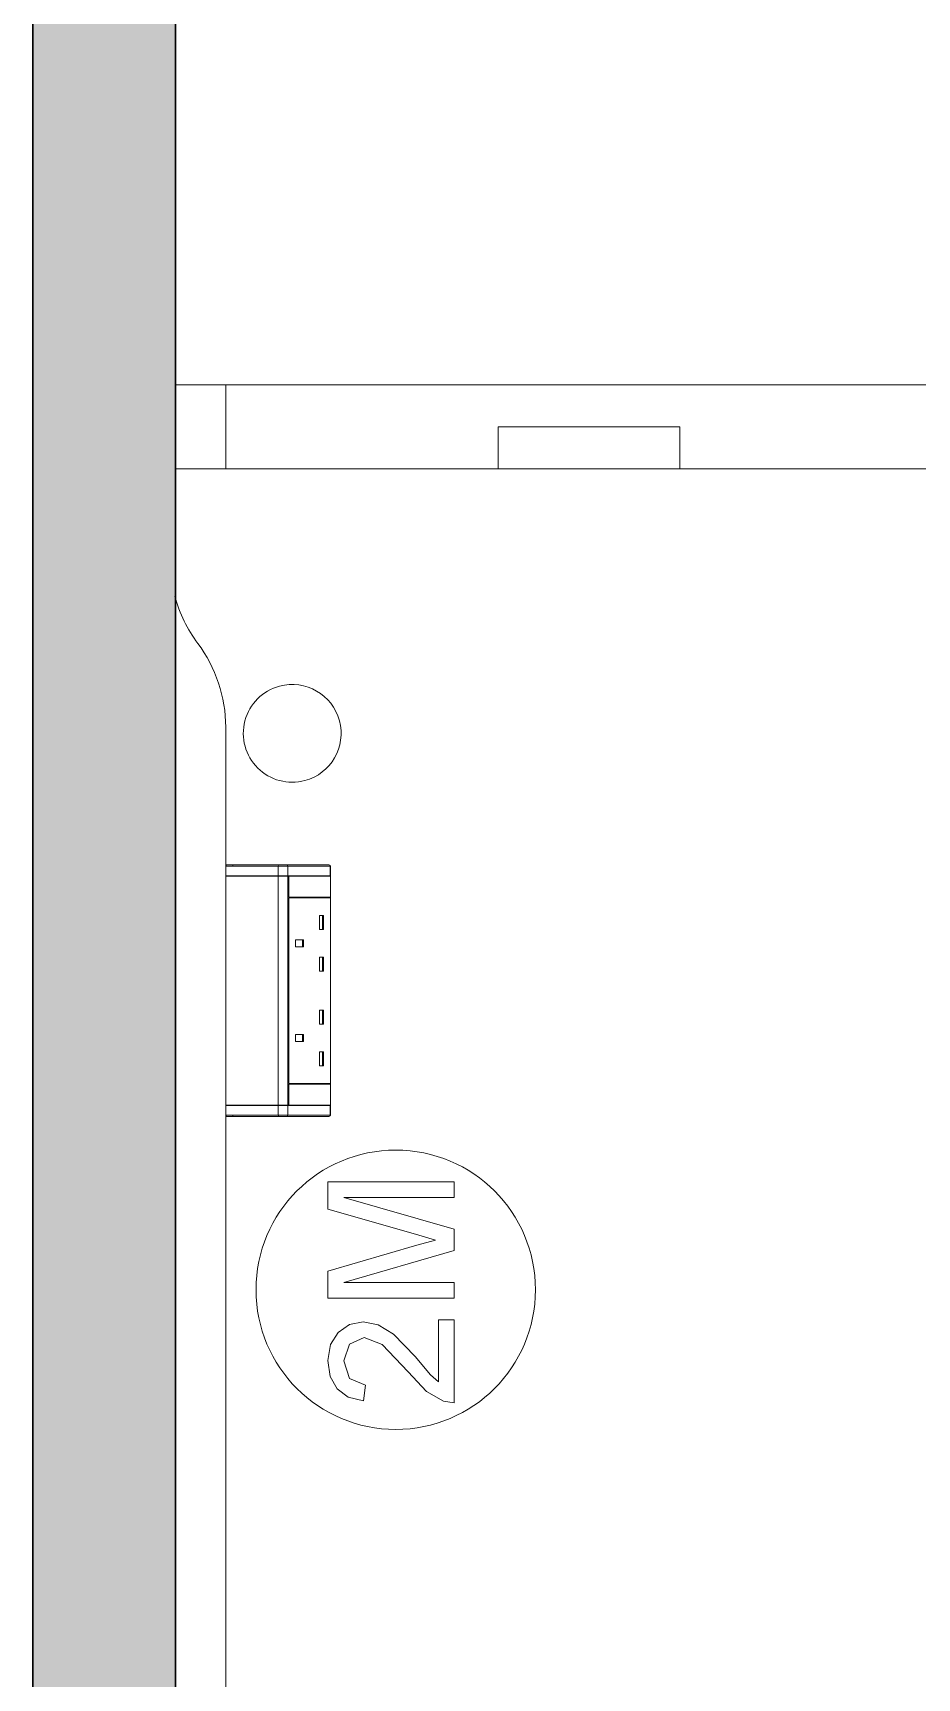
# Model space of a CAD drawing. Header units: millimetres. Extents: x 79795 to 317870, y -36033 to 97293.
# Drawn here: x 209225 to 209858, y 10074 to 11252 of the extents above; entities that cross this region are included whole.
import ezdxf

# ---------------------------------------------------------------- set-up
doc = ezdxf.new("R2010")
doc.units = ezdxf.units.MM
doc.header["$MEASUREMENT"] = 0
for name, color, linetype, lineweight in [('CSM-STL-XX-ZZ-M3-A-XXXX-00001_detached _19_04_21__rvt-1-Level 4$0$A-WALL-PATT', 7, 'CONTINUOUS', 9), ('CSM-STL-XX-ZZ-M3-A-XXXX-00001_detached _19_04_21__rvt-1-Level 4$0$I-WALL', 7, 'CONTINUOUS', 9), ('I-FURN', 8, 'CONTINUOUS', 9)]:
    doc.layers.add(name, color=color, linetype=linetype, lineweight=lineweight)

msp = doc.modelspace()

# ---------------------------------------------------------------- hatches: boundary and pattern name
at = {"layer": 'CSM-STL-XX-ZZ-M3-A-XXXX-00001_detached _19_04_21__rvt-1-Level 4$0$A-WALL-PATT'}
msp.add_hatch(color=256, dxfattribs=at).paths.add_polyline_path([(209224.8, 9757.8), (209326.8, 9757.8), (209326.8, 13505.3), (209224.8, 13505.3), (209224.8, 10132.1)], flags=0)

# ---------------------------------------------------------------- linework, layer by layer
at = {"layer": 'CSM-STL-XX-ZZ-M3-A-XXXX-00001_detached _19_04_21__rvt-1-Level 4$0$I-WALL', "lineweight": 30}
for p, q in [((209224.8, 13505.3), (209224.8, 9757.8)), ((209326.8, 9757.8), (209326.8, 13505.3))]:
    msp.add_line(p, q, dxfattribs=at)
at = {"layer": 'I-FURN'}
for p, q in [((209362.8, 10999.8), (209326.8, 10999.8)), ((209326.8, 10999.8), (210122.8, 10999.8)), ((210122.8, 10999.8), (209326.8, 10999.8)), ((209326.8, 10999.8), (210122.8, 10999.8)), ((210082.8, 10999.8), (209362.8, 10999.8)), ((209362.8, 10939.8), (209362.8, 10999.8)), ((209362.8, 10939.8), (209362.8, 10999.8)), ((209557.8, 10939.8), (209557.8, 10969.8)), ((209557.8, 10969.8), (209687.8, 10969.8)), ((209557.8, 10939.8), (209557.8, 10969.8)), ((209687.8, 10969.8), (209557.8, 10969.8)), ((209687.8, 10939.8), (209687.8, 10969.8)), ((209687.8, 10969.8), (209687.8, 10939.8)), ((209557.8, 10939.8), (209326.8, 10939.8)), ((209326.8, 10939.8), (209362.8, 10939.8)), ((209362.8, 10939.8), (210082.8, 10939.8)), ((209687.8, 10939.8), (209557.8, 10939.8)), ((210122.8, 10939.8), (209687.8, 10939.8)), ((209362.8, 10754.8), (209362.8, 10655.3)), ((209362.8, 10655.3), (209362.8, 10754.8)), ((209362.8, 10648.3), (209362.8, 10655.3)), ((209400.3, 10655.3), (209362.8, 10655.3)), ((209362.8, 10655.3), (209362.8, 10648.3)), ((209400.3, 10648.3), (209362.8, 10648.3)), ((209362.8, 10484.3), (209362.8, 10648.2)), ((209362.8, 10648.2), (209362.8, 10484.3)), ((209362.8, 10648.2), (209400.3, 10648.2)), ((209367.8, 10656.3), (209363.8, 10656.3)), ((209363.8, 10656.3), (209400.9, 10656.3)), ((209367.8, 10656.3), (209367.8, 10655.3)), ((209406.4, 10656.3), (209367.8, 10656.3)), ((209407.2, 10655.3), (209400.3, 10655.3)), ((209400.3, 10655.3), (209400.3, 10648.3)), ((209407.2, 10648.3), (209400.3, 10648.3)), ((209400.3, 10648.2), (209400.3, 10484.3)), ((209400.3, 10648.2), (209407.2, 10648.2)), ((209400.9, 10656.3), (209406.4, 10656.3)), ((209406.4, 10656.3), (209436.7, 10656.3)), ((209406.4, 10656.3), (209436.7, 10656.3)), ((209437.5, 10655.3), (209407.2, 10655.3)), ((209407.2, 10655.3), (209407.2, 10648.3)), ((209437.5, 10648.3), (209407.2, 10648.3)), ((209407.2, 10648.2), (209407.2, 10484.3)), ((209407.8, 10648.2), (209407.2, 10648.2)), ((209407.8, 10633.2), (209407.8, 10648.2)), ((209408, 10648.2), (209408, 10633.2)), ((209437.9, 10648.2), (209408, 10648.2)), ((209437.3, 10656), (209437.3, 10656)), ((209437.7, 10655.3), (209437.5, 10655.3)), ((209437.5, 10655.3), (209437.5, 10648.3)), ((209437.7, 10648.3), (209437.5, 10648.3)), ((209437.7, 10655.3), (209437.7, 10648.3)), ((209437.7, 10655.3), (209437.7, 10648.3)), ((209437.7, 10648.3), (209437.7, 10655.3)), ((209437.7, 10648.2), (209437.7, 10484.3)), ((209437.9, 10633.2), (209437.9, 10648.2)), ((209407.8, 10499.7), (209407.8, 10632.7)), ((209408, 10633.2), (209437.9, 10633.2)), ((209408, 10632.7), (209408, 10499.7)), ((209437.9, 10632.7), (209408, 10632.7)), ((209437.5, 10632.7), (209437.5, 10633.2)), ((209437.9, 10499.7), (209437.9, 10632.7)), ((209432.8, 10620.1), (209430, 10620.1)), ((209430, 10620.1), (209430, 10610.1)), ((209432.1, 10620.1), (209432.1, 10610.1)), ((209432.8, 10620.1), (209432.8, 10610.1)), ((209412.8, 10597.6), (209412.8, 10602.6)), ((209412.8, 10602.6), (209418.5, 10602.6)), ((209417.8, 10602.6), (209417.8, 10597.6)), ((209418.5, 10602.6), (209418.5, 10597.6)), ((209432.8, 10610.1), (209430, 10610.1)), ((209418.5, 10597.6), (209412.8, 10597.6)), ((209432.8, 10590.1), (209430, 10590.1)), ((209430, 10590.1), (209430, 10580.1)), ((209432.1, 10590.1), (209432.1, 10580.1)), ((209432.8, 10590.1), (209432.8, 10580.1)), ((209432.8, 10580.1), (209430, 10580.1)), ((209432.8, 10552.3), (209430, 10552.3)), ((209430, 10552.3), (209430, 10542.3)), ((209432.8, 10542.3), (209430, 10542.3)), ((209432.1, 10552.3), (209432.1, 10542.3)), ((209432.8, 10552.3), (209432.8, 10542.3)), ((209418.5, 10534.8), (209412.8, 10534.8)), ((209412.8, 10534.8), (209412.8, 10529.8)), ((209418.5, 10529.8), (209412.8, 10529.8)), ((209417.8, 10534.8), (209417.8, 10529.8)), ((209418.5, 10534.8), (209418.5, 10529.8)), ((209432.8, 10522.3), (209430, 10522.3)), ((209430, 10522.3), (209430, 10512.3)), ((209432.1, 10522.3), (209432.1, 10512.3)), ((209432.8, 10522.3), (209432.8, 10512.3)), ((209432.8, 10512.3), (209430, 10512.3)), ((209407.8, 10484.3), (209407.8, 10499.2)), ((209437.9, 10499.7), (209408, 10499.7)), ((209408, 10499.2), (209408, 10484.2)), ((209437.9, 10499.2), (209408, 10499.2)), ((209437.5, 10499.2), (209437.5, 10499.7)), ((209437.9, 10484.2), (209437.9, 10499.2)), ((209400.3, 10484.3), (209362.8, 10484.3)), ((209362.8, 10477.1), (209362.8, 10484.1)), ((209362.8, 10477.1), (209362.8, 10484.1)), ((209362.8, 10484.1), (209400.3, 10484.1)), ((209407.2, 10484.3), (209400.3, 10484.3)), ((209400.3, 10477.1), (209400.3, 10484.1)), ((209400.3, 10484.1), (209407.2, 10484.1)), ((209408, 10484.2), (209405.6, 10484.2)), ((209407.2, 10484.3), (209407.8, 10484.3)), ((209407.2, 10477.1), (209407.2, 10484.1)), ((209407.2, 10484.1), (209437.5, 10484.1)), ((209408, 10484.2), (209437.9, 10484.2)), ((209437.5, 10477.1), (209437.5, 10484.1)), ((209437.5, 10484.1), (209437.7, 10484.1)), ((209437.7, 10484.1), (209437.7, 10477.1)), ((209437.7, 10484.1), (209437.7, 10477.1)), ((209437.7, 10484.1), (209437.7, 10477.1)), ((209362.8, 10477.1), (209362.8, 9644.8)), ((209362.8, 9644.8), (209362.8, 10477.1)), ((209362.8, 10477.1), (209400.3, 10477.1)), ((209363.8, 10476.1), (209363.8, 10476.1)), ((209400.9, 10476.1), (209363.8, 10476.1)), ((209363.8, 10476.1), (209367.8, 10476.1)), ((209367.8, 10477.1), (209367.8, 10476.1)), ((209367.8, 10476.1), (209406.4, 10476.1)), ((209400.3, 10477.1), (209407.2, 10477.1)), ((209406.4, 10476.1), (209400.9, 10476.1)), ((209436.7, 10476.1), (209406.4, 10476.1)), ((209436.7, 10476.1), (209406.4, 10476.1)), ((209407.2, 10477.1), (209437.5, 10477.1)), ((209437.3, 10476.4), (209437.3, 10476.4)), ((209437.5, 10477.1), (209437.7, 10477.1)), ((209526.4, 10429.4), (209436, 10429.4)), ((209436, 10429.4), (209436, 10409.9)), ((209526.4, 10418.1), (209526.4, 10429.4)), ((209526.4, 10395.4), (209447.3, 10418.1)), ((209447.3, 10418.1), (209526.4, 10418.1)), ((209436, 10409.9), (209498.6, 10391.8)), ((209498.6, 10391.8), (209513, 10387.7)), ((209513, 10387.7), (209499.7, 10384)), ((209526.4, 10380.1), (209526.4, 10395.4)), ((209499.7, 10384), (209436, 10365.5)), ((209447.3, 10357.3), (209526.4, 10380.1)), ((209436, 10365.5), (209436, 10346)), ((209526.4, 10357.3), (209447.3, 10357.3)), ((209526.4, 10346), (209526.4, 10357.3)), ((209436, 10346), (209526.4, 10346)), ((209461.2, 10329.1), (209451.3, 10327.2)), ((209471.9, 10327.1), (209461.2, 10329.1)), ((209515.1, 10330.5), (209515.1, 10286.1)), ((209526.4, 10330.5), (209515.1, 10330.5)), ((209526.4, 10271.2), (209526.4, 10330.5)), ((209443.2, 10321.6), (209437.8, 10312.9)), ((209451.3, 10327.2), (209443.2, 10321.6)), ((209451.5, 10313.2), (209461.9, 10317.8)), ((209461.9, 10317.8), (209474.7, 10312.9)), ((209483, 10320.4), (209471.9, 10327.1)), ((209498.5, 10304.2), (209483, 10320.4)), ((209437.8, 10312.9), (209436, 10301.4)), ((209447.3, 10301.2), (209451.5, 10313.2)), ((209474.7, 10312.9), (209493.5, 10293.4)), ((209436, 10301.4), (209437.6, 10290)), ((209451.4, 10288.6), (209447.3, 10301.2)), ((209509.3, 10291.2), (209498.5, 10304.2)), ((209437.6, 10290), (209442.5, 10281.2)), ((209462.8, 10283.9), (209451.4, 10288.6)), ((209461.4, 10272.6), (209462.8, 10283.9)), ((209493.5, 10293.4), (209506.6, 10279.2)), ((209515.1, 10286.1), (209509.3, 10291.2)), ((209442.5, 10281.2), (209450.5, 10275.3)), ((209450.5, 10275.3), (209461.4, 10272.6)), ((209506.6, 10279.2), (209518.6, 10272.4)), ((209518.6, 10272.4), (209526.4, 10271.2))]:
    msp.add_line(p, q, dxfattribs=at)
at = {"layer": 'I-FURN', "flags": 128}
for points in [[(209363.8, 10656.3), (209363.8, 10656.3), (209363.7, 10656.3), (209363.7, 10656.2), (209363.7, 10656.2), (209363.6, 10656.2), (209363.6, 10656.2), (209363.5, 10656.2), (209363.5, 10656.2), (209363.5, 10656.2), (209363.4, 10656.2), (209363.4, 10656.2), (209363.4, 10656.1), (209363.3, 10656.1), (209363.3, 10656.1), (209363.3, 10656.1), (209363.2, 10656.1), (209363.2, 10656), (209363.2, 10656), (209363.1, 10656), (209363.1, 10656), (209363.1, 10655.9), (209363.1, 10655.9), (209363, 10655.9), (209363, 10655.8), (209363, 10655.8), (209363, 10655.8), (209362.9, 10655.7), (209362.9, 10655.7), (209362.9, 10655.7), (209362.9, 10655.6), (209362.9, 10655.6), (209362.9, 10655.5), (209362.9, 10655.5), (209362.8, 10655.5), (209362.8, 10655.4), (209362.8, 10655.4), (209362.8, 10655.3), (209362.8, 10655.3), (209362.8, 10655.3), (209362.8, 10655.3)], [(209367.8, 10656.3), (209367.7, 10656.3), (209367.5, 10656.3), (209367.3, 10656.3), (209367.2, 10656.3), (209367, 10656.3), (209366.9, 10656.3), (209366.7, 10656.3), (209366.6, 10656.3), (209366.4, 10656.3), (209366.3, 10656.3), (209366.1, 10656.3), (209366, 10656.3), (209365.8, 10656.3), (209365.7, 10656.3), (209365.6, 10656.3), (209365.4, 10656.3), (209365.3, 10656.3), (209365.2, 10656.3), (209365.1, 10656.3), (209365, 10656.3), (209364.8, 10656.3), (209364.7, 10656.3), (209364.6, 10656.3), (209364.5, 10656.3), (209364.5, 10656.3), (209364.4, 10656.3), (209364.3, 10656.3), (209364.2, 10656.3), (209364.2, 10656.3), (209364.1, 10656.3), (209364, 10656.3), (209364, 10656.3), (209363.9, 10656.3), (209363.9, 10656.3), (209363.9, 10656.3), (209363.9, 10656.3), (209363.8, 10656.3), (209363.8, 10656.3), (209363.8, 10656.3)], [(209363.8, 10656.3), (209363.8, 10656.3), (209363.8, 10656.3)], [(209363.8, 10656.3), (209364.1, 10656.3), (209364.5, 10656.3), (209365.1, 10656.3), (209365.8, 10656.3), (209366.6, 10656.3), (209367.5, 10656.3), (209368.6, 10656.3), (209369.8, 10656.3), (209371.1, 10656.3), (209372.6, 10656.3), (209374.2, 10656.3), (209375.9, 10656.3), (209377.7, 10656.3), (209379.6, 10656.3), (209381.7, 10656.3), (209383.8, 10656.3), (209386.1, 10656.3), (209388.4, 10656.3), (209390.9, 10656.3), (209393.5, 10656.3), (209396.1, 10656.3), (209398.8, 10656.3), (209400.9, 10656.3)], [(209400.9, 10656.3), (209401, 10656.3), (209401.1, 10656.3), (209401.3, 10656.3), (209401.4, 10656.3), (209401.6, 10656.3), (209401.7, 10656.3), (209401.9, 10656.3), (209402, 10656.3), (209402.2, 10656.3), (209402.3, 10656.3), (209402.5, 10656.3), (209402.6, 10656.3), (209402.8, 10656.3), (209403, 10656.3), (209403.1, 10656.3), (209403.3, 10656.3), (209403.4, 10656.3), (209403.6, 10656.3), (209403.7, 10656.3), (209403.9, 10656.3), (209404.1, 10656.3), (209404.2, 10656.3), (209404.4, 10656.3), (209404.5, 10656.3), (209404.7, 10656.3), (209404.8, 10656.3), (209405, 10656.3), (209405.1, 10656.3), (209405.2, 10656.3), (209405.4, 10656.3), (209405.5, 10656.3), (209405.6, 10656.3), (209405.8, 10656.3), (209405.9, 10656.3), (209406, 10656.3), (209406.1, 10656.3), (209406.2, 10656.3), (209406.3, 10656.3), (209406.4, 10656.3)], [(209437.7, 10655.3), (209437.7, 10655.3), (209437.7, 10655.3), (209437.7, 10655.4), (209437.7, 10655.4), (209437.6, 10655.5), (209437.6, 10655.5), (209437.6, 10655.5), (209437.6, 10655.6), (209437.6, 10655.6), (209437.6, 10655.6), (209437.6, 10655.7), (209437.6, 10655.7), (209437.5, 10655.8)], [(209362.8, 10477.1), (209362.8, 10477.1), (209362.8, 10477.1), (209362.8, 10477), (209362.8, 10477), (209362.8, 10476.9), (209362.9, 10476.9), (209362.9, 10476.9), (209362.9, 10476.8), (209362.9, 10476.8), (209362.9, 10476.7), (209362.9, 10476.7), (209362.9, 10476.7), (209363, 10476.6), (209363, 10476.6), (209363, 10476.6), (209363, 10476.5), (209363, 10476.5), (209363.1, 10476.5), (209363.1, 10476.4), (209363.1, 10476.4), (209363.2, 10476.4), (209363.2, 10476.4), (209363.2, 10476.3), (209363.2, 10476.3), (209363.3, 10476.3), (209363.3, 10476.3), (209363.4, 10476.2), (209363.4, 10476.2), (209363.4, 10476.2), (209363.5, 10476.2), (209363.5, 10476.2), (209363.5, 10476.2), (209363.6, 10476.2), (209363.6, 10476.2), (209363.7, 10476.1), (209363.7, 10476.1), (209363.7, 10476.1), (209363.8, 10476.1), (209363.8, 10476.1), (209363.8, 10476.1)], [(209400.9, 10476.1), (209398.1, 10476.1), (209395.4, 10476.1), (209392.8, 10476.1), (209390.2, 10476.1), (209387.8, 10476.1), (209385.5, 10476.1), (209383.3, 10476.1), (209381.1, 10476.1), (209379.1, 10476.1), (209377.2, 10476.1), (209375.4, 10476.1), (209373.8, 10476.1), (209372.2, 10476.1), (209370.8, 10476.1), (209369.5, 10476.1), (209368.3, 10476.1), (209367.3, 10476.1), (209366.3, 10476.1), (209365.6, 10476.1), (209364.9, 10476.1), (209364.4, 10476.1), (209364, 10476.1), (209363.8, 10476.1)], [(209363.8, 10476.1), (209363.8, 10476.1), (209363.8, 10476.1), (209363.9, 10476.1), (209363.9, 10476.1), (209363.9, 10476.1), (209363.9, 10476.1), (209364, 10476.1), (209364, 10476.1), (209364.1, 10476.1), (209364.1, 10476.1), (209364.2, 10476.1), (209364.3, 10476.1), (209364.4, 10476.1), (209364.4, 10476.1), (209364.5, 10476.1), (209364.6, 10476.1), (209364.7, 10476.1), (209364.8, 10476.1), (209364.9, 10476.1), (209365, 10476.1), (209365.2, 10476.1), (209365.3, 10476.1), (209365.4, 10476.1), (209365.5, 10476.1), (209365.7, 10476.1), (209365.8, 10476.1), (209365.9, 10476.1), (209366.1, 10476.1), (209366.2, 10476.1), (209366.4, 10476.1), (209366.5, 10476.1), (209366.7, 10476.1), (209366.8, 10476.1), (209367, 10476.1), (209367.1, 10476.1), (209367.3, 10476.1), (209367.5, 10476.1), (209367.6, 10476.1), (209367.8, 10476.1), (209367.8, 10476.1)], [(209406.4, 10476.1), (209406.3, 10476.1), (209406.2, 10476.1), (209406.1, 10476.1), (209406, 10476.1), (209405.9, 10476.1), (209405.8, 10476.1), (209405.6, 10476.1), (209405.5, 10476.1), (209405.4, 10476.1), (209405.2, 10476.1), (209405.1, 10476.1), (209405, 10476.1), (209404.8, 10476.1), (209404.7, 10476.1), (209404.5, 10476.1), (209404.4, 10476.1), (209404.2, 10476.1), (209404.1, 10476.1), (209403.9, 10476.1), (209403.7, 10476.1), (209403.6, 10476.1), (209403.4, 10476.1), (209403.3, 10476.1), (209403.1, 10476.1), (209403, 10476.1), (209402.8, 10476.1), (209402.6, 10476.1), (209402.5, 10476.1), (209402.3, 10476.1), (209402.2, 10476.1), (209402, 10476.1), (209401.9, 10476.1), (209401.7, 10476.1), (209401.6, 10476.1), (209401.4, 10476.1), (209401.3, 10476.1), (209401.1, 10476.1), (209401, 10476.1), (209400.9, 10476.1)], [(209437.5, 10476.6), (209437.6, 10476.7), (209437.6, 10476.7), (209437.6, 10476.7), (209437.6, 10476.8), (209437.6, 10476.8), (209437.6, 10476.8), (209437.6, 10476.9), (209437.6, 10476.9), (209437.7, 10477), (209437.7, 10477), (209437.7, 10477), (209437.7, 10477.1), (209437.7, 10477.1), (209437.7, 10477.1)]]:
    msp.add_lwpolyline(points, dxfattribs=at)
at = {"layer": 'I-FURN'}
for centre, radius, start, end in [((209422.9, 10874.8), 100, 195.3159, 216.8699), ((209422.9, 10874.8), 100, 195.3159, 216.8699), ((209262.8, 10754.8), 100, 0, 36.8699), ((209262.8, 10754.8), 100, 0, 36.8699), ((209410.4, 10750.4), 35, 105, 165), ((209410.4, 10750.4), 35, 285, 105), ((209410.4, 10750.4), 35, 165.2996, 285), ((209484.5, 10352.1), 100, 90, 270), ((209484.5, 10352.1), 100, 270, 90)]:
    msp.add_arc(centre, radius, start, end, dxfattribs=at)
at = {"layer": 'I-FURN', "extrusion": (0, 0, -1)}
for centre, major_axis, ratio, start_param, end_param in [((209363.8, 10655.3), (0, -1), 0.998113, 1.570796, 3.141593), ((209400.9, 10655.3), (0, -1), 0.56467, 1.570796, 3.141593), ((209406.4, 10655.3), (0, -1), 0.819152, 3.141593, 4.712389), ((209436.7, 10655.3), (0, 1), 0.819152, 0, 1.570796), ((209363.8, 10477.1), (0, -1), 0.998113, 0, 1.570796), ((209400.9, 10477.1), (0, -1), 0.56467, 0, 1.570796), ((209406.4, 10477.1), (0, -1), 0.819152, 4.712389, 6.283185), ((209436.7, 10477.1), (0, -1), 0.819152, 4.712389, 6.283185)]:
    msp.add_ellipse(centre, major_axis=major_axis, ratio=ratio, start_param=start_param, end_param=end_param, dxfattribs=at)

doc.saveas('drawing.dxf')
